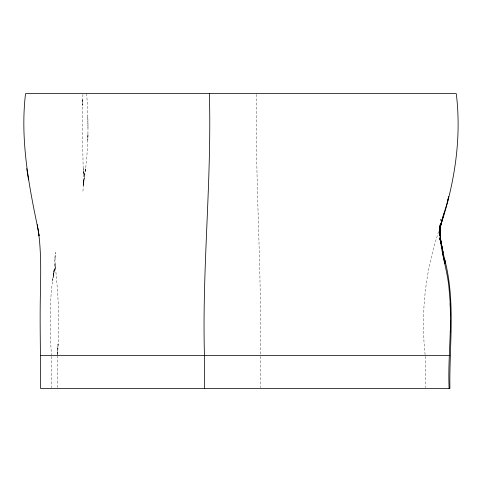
<?xml version="1.0" encoding="UTF-8"?>
<svg xmlns="http://www.w3.org/2000/svg" width="482" height="482" viewBox="0 0 482 482"><rect width="100%" height="100%" fill="white"/><g stroke="black" fill="none" stroke-linecap="round" stroke-linejoin="round"><path stroke-width="0.36" stroke-dasharray="2.41 1.81" d="M86.633 93.629C89.056 124.29 88.393 155.192 83.169 185.546L84.603 174.279L82.922 191.155M55.032 258.099L55.231 269.33L54.984 263.708C58.491 293.966 59.84 324.476 57.515 354.897M256.677 94.358C254.9 181.238 262.003 268.01 260.238 354.897M82.946 94.358C81.344 124.754 83.386 155.162 83.326 185.546L83.699 179.919L83.302 185.546M55.008 258.099L55.382 252.502L53.719 274.969L54.231 269.33C49.339 297.581 49.459 326.38 51.447 354.897M438.674 231.583C425.353 271.209 420.551 313.318 425.136 354.897M87.79 116.873L87.995 128.471M425.19 356.349L425.19 387.642M260.232 356.349L260.232 387.642M57.485 355.62L57.485 387.642M51.49 356.349L51.49 387.642M87.971 134.255L87.838 140.027L87.971 134.255M82.85 99.437L82.711 105.251L82.85 99.437M440.662 219.057L440.608 220.449L440.662 219.057M58.009 344.003L57.485 354.897L58.009 344.003M54.231 269.33L53.592 274.969L54.255 269.33M53.442 274.969L52.719 280.626L53.472 274.969M85.453 168.628L84.627 174.279L85.477 168.628M83.585 174.279L83.422 168.628L83.567 174.279"/><path stroke-width="0.72" d="M440.247 228.107L440.235 230.191L440.452 224.624L439.662 230.191L440.205 224.624C438.21 247.483 448.182 269.275 449.296 292.002C452.755 324.079 447.67 356.246 449.103 388.372M450.537 320.783L450.309 332.381M440.174 226.715L439.849 230.191L440.62 224.624L439.771 228.107C454.357 184.907 461.834 139.171 456.273 93.629L25.534 93.629C20.063 139.684 28.806 185.323 38.259 230.191C41.476 252.556 40.717 275.204 40.319 297.719C39.777 327.941 40.777 358.156 40.47 388.372L449.905 388.372C449.176 344.937 455.9 300.768 444.32 258.099L445.495 263.708L440.723 241.337M440.434 224.624L439.494 230.191L440.632 224.624L439.717 230.191L439.723 235.764L439.433 230.191L439.729 235.764C439.421 222.238 446.049 209.821 448.7 196.752L447.188 202.338M439.729 228.107L440.735 224.624L439.56 230.191L442.06 219.756L439.403 230.191L444.018 213.49M40.47 355.62L204.193 355.62M209.363 93.629C211.857 181.033 201.964 268.215 204.458 355.62L449.103 355.62M449.381 355.62L449.905 355.62M444.88 263.708L442.578 252.502M442 246.917L443.036 252.502L440.319 237.156M37.271 224.624L39.024 235.764L38.247 230.191M28.552 179.919L26.739 168.628M440.283 237.156L440.819 241.337L440.301 236.457M440.301 238.548L440.506 243.428L440.301 227.408M450.146 303.461L450.513 314.993M204.458 355.62L204.458 388.372M440.632 224.624L439.825 228.107L440.681 224.624M440.711 224.624L439.915 227.408L440.735 224.624M441.807 246.917L440.922 241.337L441.807 246.917M439.946 239.94L439.831 237.849L439.952 239.94"/></g></svg>
